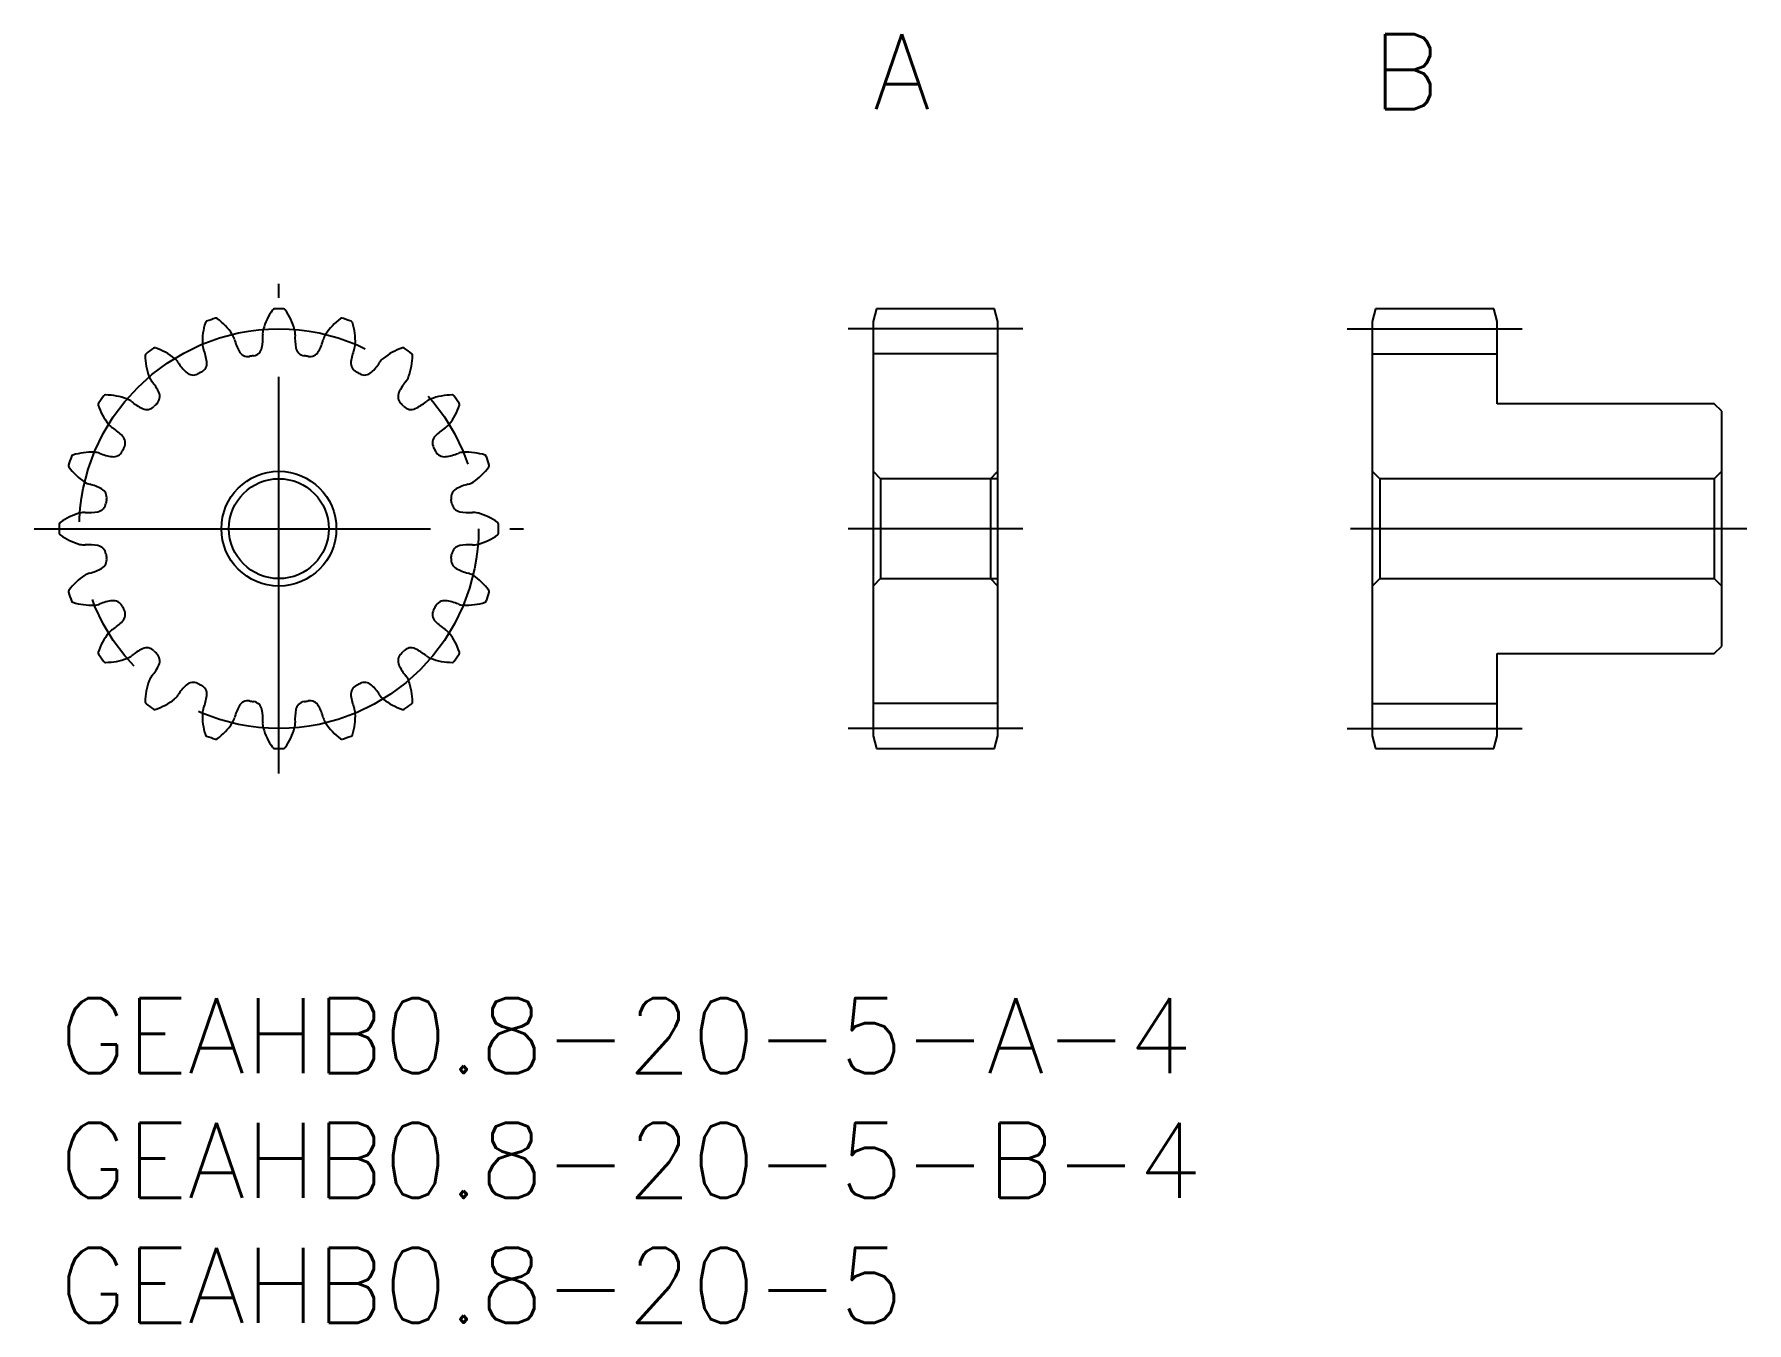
# Model space of a CAD drawing. Extents: x -1 to 67.6, y -13 to 38.6.
import ezdxf

# ---------------------------------------------------------------- set-up
doc = ezdxf.new("R2010")
doc.units = 0
doc.header["$LTSCALE"] = 0.5
doc.linetypes.add('CENTER', pattern=[50.8, 31.75, -6.35, 6.35, -6.35])
for name, color, linetype in [('MSM_CENTER', 1, 'CENTER'), ('MSM_CONTINUOUS', 7, 'CONTINUOUS'), ('MSM_PART_NUMBER', 7, 'CONTINUOUS')]:
    doc.layers.add(name, color=color, linetype=linetype)
doc.styles.get("Standard").update_dxf_attribs({"font": 'txt.shx', "height": 1, "bigfont": 'bigfont.shx'})

# ---------------------------------------------------------------- blocks, each defined once
blk = doc.blocks.new('*U3')
at = {"layer": 'MSM_PART_NUMBER'}
blk.add_text('A', height=3, dxfattribs=at).set_placement((32.6, 35.6))
blk = doc.blocks.new('*U4')
at = {"layer": 'MSM_PART_NUMBER'}
blk.add_text('B', height=3, dxfattribs=at).set_placement((52.6, 35.6))
blk = doc.blocks.new('*U5')
at = {"layer": 'MSM_PART_NUMBER'}
blk.add_text('GEAHB0.8-20-5-A-4', height=3, dxfattribs=at).set_placement((0, -3))
blk = doc.blocks.new('*U6')
at = {"layer": 'MSM_PART_NUMBER'}
blk.add_text('GEAHB0.8-20-5-B-4', height=3, dxfattribs=at).set_placement((0, -8))
blk = doc.blocks.new('*U7')
at = {"layer": 'MSM_PART_NUMBER'}
blk.add_text('GEAHB0.8-20-5', height=3, dxfattribs=at).set_placement((0, -13))

msp = doc.modelspace()

# ---------------------------------------------------------------- linework, layer by layer
at = {"layer": 'MSM_CENTER'}
for p, q in [((8.8, 9), (8.8, 28.6)), ((38.6, 26.8), (31.6, 26.8)), ((51.6, 26.8), (58.6, 26.8)), ((-1, 18.8), (18.6, 18.8)), ((38.6, 18.8), (31.6, 18.8)), ((67.6, 18.8), (51.6, 18.8)), ((38.6, 10.8), (31.6, 10.8)), ((51.6, 10.8), (58.6, 10.8))]:
    msp.add_line(p, q, dxfattribs=at)
msp.add_circle((8.8, 18.8), 8, dxfattribs=at)
at = {"layer": 'MSM_CONTINUOUS'}
for p, q in [((32.734, 27.6), (32.6, 27.1)), ((37.466, 27.6), (32.734, 27.6)), ((37.6, 27.1), (37.466, 27.6)), ((52.734, 27.6), (52.6, 27.1)), ((57.466, 27.6), (52.734, 27.6)), ((57.6, 27.1), (57.466, 27.6)), ((32.6, 27.1), (32.6, 10.5)), ((37.6, 10.5), (37.6, 27.1)), ((52.6, 27.1), (52.6, 10.5)), ((57.6, 23.8), (57.6, 27.1)), ((37.6, 25.8), (32.6, 25.8)), ((52.6, 25.8), (57.6, 25.8)), ((66.3, 23.8), (57.6, 23.8)), ((66.6, 23.5), (66.3, 23.8)), ((66.6, 14.1), (66.6, 23.5)), ((32.6, 21.1), (32.9, 20.8)), ((32.9, 20.8), (32.9, 16.8)), ((37.6, 20.8), (32.9, 20.8)), ((37.3, 20.8), (37.6, 21.1)), ((37.3, 20.8), (37.3, 16.8)), ((52.6, 21.1), (52.9, 20.8)), ((52.9, 20.8), (52.9, 16.8)), ((66.3, 20.8), (52.9, 20.8)), ((66.3, 20.8), (66.6, 21.1)), ((66.3, 20.8), (66.3, 16.8)), ((32.9, 16.8), (32.6, 16.5)), ((32.9, 16.8), (37.6, 16.8)), ((37.6, 16.5), (37.3, 16.8)), ((52.9, 16.8), (52.6, 16.5)), ((52.9, 16.8), (66.3, 16.8)), ((66.6, 16.5), (66.3, 16.8)), ((57.6, 10.5), (57.6, 13.8)), ((57.6, 13.8), (66.3, 13.8)), ((66.3, 13.8), (66.6, 14.1)), ((37.6, 11.8), (32.6, 11.8)), ((52.6, 11.8), (57.6, 11.8)), ((32.6, 10.5), (32.734, 10)), ((37.466, 10), (37.6, 10.5)), ((52.6, 10.5), (52.734, 10)), ((57.466, 10), (57.6, 10.5)), ((32.734, 10), (37.466, 10)), ((52.734, 10), (57.466, 10))]:
    msp.add_line(p, q, dxfattribs=at)
for radius in [2.3, 2]:
    msp.add_circle((8.8, 18.8), radius, dxfattribs=at)
for centre, radius, start, end in [((10.581, 26.107), 2.5, 144.33997, 164.5), ((8.615, 27.518), 0.08, 91.2145, 144.33997), ((8.8, 18.8), 8.8, 88.7855, 91.2145), ((8.985, 27.518), 0.08, 35.66003, 88.7855), ((7.019, 26.107), 2.5, 15.5, 35.66003), ((8.236, 26.3), 2.5, 162.33997, 182.5), ((5.93, 27.034), 0.08, 109.2145, 162.33997), ((8.8, 18.8), 8.8, 106.7855, 109.2145), ((6.282, 27.148), 0.08, 53.66003, 106.7855), ((4.848, 25.199), 2.5, 33.5, 53.66003), ((8.8, 26.601), 0.651, 164.4999, 183.90294), ((8.8, 26.601), 0.651, 356.09706, 15.5001), ((12.752, 25.199), 2.5, 126.33997, 146.5), ((11.318, 27.148), 0.08, 73.21462, 126.33997), ((8.8, 18.8), 8.8, 70.7855, 73.2145), ((11.67, 27.034), 0.08, 17.66003, 70.7855), ((9.364, 26.3), 2.5, 357.5, 17.66003), ((6.389, 26.219), 0.651, 182.4999, 201.90294), ((6.389, 26.219), 0.651, 14.09706, 33.5001), ((8.961, 26.865), 2, 194.09698, 208.77276), ((6.155, 26.421), 2, 349.22724, 3.90302), ((11.445, 26.421), 2, 176.09698, 190.77276), ((8.639, 26.865), 2, 331.22724, 345.90302), ((11.211, 26.219), 0.651, 146.49991, 165.90294), ((11.211, 26.219), 0.651, 338.09706, 357.50009), ((3.526, 25.744), 0.08, 127.2145, 180.33997), ((5.946, 25.759), 2.5, 180.33997, 200.5), ((8.8, 18.8), 8.8, 124.7855, 127.2145), ((3.825, 25.962), 0.08, 71.66003, 124.7855), ((3.064, 23.665), 2.5, 51.5, 71.66003), ((4.215, 25.111), 0.651, 32.09706, 51.5001), ((6.461, 26.52), 2, 212.09698, 226.77276), ((5.517, 25.432), 0.4, 296.3405, 7.22725), ((3.929, 25.23), 2, 7.22724, 21.90302), ((7.558, 26.095), 0.4, 208.77275, 279.6595), ((8.8, 18.8), 7, 98.3405, 99.6595), ((7.727, 26.122), 0.4, 278.3405, 349.22725), ((9.873, 26.122), 0.4, 190.77275, 261.6595), ((8.8, 18.8), 7, 80.3405, 81.6595), ((10.042, 26.095), 0.4, 260.3405, 331.22725), ((12.083, 25.432), 0.4, 172.77274, 243.65948), ((13.671, 25.23), 2, 158.09698, 172.77275), ((11.139, 26.52), 2, 313.22724, 327.90302), ((13.385, 25.111), 0.651, 128.49991, 147.90294), ((14.536, 23.665), 2.5, 108.33997, 128.5), ((13.775, 25.962), 0.08, 55.21462, 108.33997), ((8.8, 18.8), 8.8, 52.7855, 55.2145), ((11.654, 25.759), 2.5, 339.5, 359.66003), ((14.074, 25.744), 0.08, 359.66003, 52.7855), ((4.215, 25.111), 0.651, 200.4999, 219.90294), ((5.365, 25.354), 0.4, 226.77275, 297.6595), ((8.8, 18.8), 7, 116.3405, 117.6595), ((8.8, 18.8), 7, 62.3405, 63.6595), ((12.235, 25.354), 0.4, 242.3405, 313.22725), ((13.385, 25.111), 0.651, 320.09706, 339.5001), ((8.8, 18.8), 8.8, 142.7855, 145.2145), ((1.856, 24.074), 0.08, 89.66003, 142.7855), ((1.841, 21.654), 2.5, 69.5, 89.66003), ((2.181, 23.411), 2, 25.22724, 39.90302), ((3.628, 24.092), 0.4, 314.3405, 25.22725), ((13.972, 24.092), 0.4, 154.77274, 225.6595), ((15.419, 23.411), 2, 140.09698, 154.77275), ((15.759, 21.654), 2.5, 90.33997, 110.5), ((15.744, 24.074), 0.08, 37.21462, 90.33997), ((8.8, 18.8), 8.8, 34.7855, 37.2145), ((1.638, 23.775), 0.08, 145.2145, 198.33997), ((3.935, 24.536), 2.5, 198.33997, 218.5), ((2.489, 23.385), 0.651, 50.09706, 69.5001), ((4.189, 25.419), 2, 230.09698, 244.77276), ((3.508, 23.972), 0.4, 244.77275, 315.6595), ((8.8, 18.8), 7, 134.3405, 135.6595), ((8.8, 18.8), 7, 44.3405, 45.6595), ((14.092, 23.972), 0.4, 224.3405, 295.22725), ((13.411, 25.419), 2, 295.22724, 309.90302), ((15.111, 23.385), 0.651, 110.49991, 129.90294), ((13.665, 24.536), 2.5, 321.5, 341.66003), ((15.962, 23.775), 0.08, 341.66003, 34.7855), ((2.489, 23.385), 0.651, 218.4999, 237.90294), ((1.08, 21.139), 2, 43.22724, 57.90302), ((16.52, 21.139), 2, 122.09698, 136.77275), ((15.111, 23.385), 0.651, 302.09706, 321.50009), ((8.8, 18.8), 7, 152.3405, 153.6595), ((2.246, 22.235), 0.4, 332.3405, 43.22725), ((15.354, 22.235), 0.4, 136.77274, 207.6595), ((8.8, 18.8), 7, 26.3405, 27.6595), ((0.452, 21.318), 0.08, 163.2145, 216.33997), ((8.8, 18.8), 8.8, 160.7855, 163.2145), ((2.401, 22.752), 2.5, 216.33997, 236.5), ((0.566, 21.67), 0.08, 107.66003, 160.7855), ((1.3, 19.364), 2.5, 87.5, 107.66003), ((1.381, 21.211), 0.651, 68.09706, 87.5001), ((2.37, 23.671), 2, 248.09698, 262.77276), ((2.168, 22.083), 0.4, 262.77275, 333.6595), ((15.432, 22.083), 0.4, 206.3405, 277.22725), ((15.23, 23.671), 2, 277.22724, 291.90302), ((16.219, 21.211), 0.651, 92.49991, 111.90294), ((16.3, 19.364), 2.5, 72.33997, 92.5), ((15.199, 22.752), 2.5, 303.5, 323.66003), ((17.034, 21.67), 0.08, 19.21462, 72.33997), ((8.8, 18.8), 8.8, 16.7855, 19.2145), ((17.148, 21.318), 0.08, 323.66003, 16.7855), ((1.381, 21.211), 0.651, 236.4999, 255.90294), ((16.219, 21.211), 0.651, 284.09706, 303.50009), ((0.735, 18.639), 2, 61.22724, 75.90302), ((1.505, 20.042), 0.4, 350.3405, 61.22726), ((8.8, 18.8), 7, 170.3405, 171.6595), ((16.095, 20.042), 0.4, 118.77274, 189.6595), ((8.8, 18.8), 7, 8.3405, 9.6595), ((16.865, 18.639), 2, 104.09698, 118.77275), ((1.493, 17.019), 2.5, 105.5, 125.66003), ((0.999, 18.8), 0.651, 86.09706, 105.5001), ((1.179, 21.445), 2, 266.09698, 280.77275), ((1.478, 19.873), 0.4, 280.77274, 351.6595), ((16.122, 19.873), 0.4, 188.3405, 259.22725), ((16.421, 21.445), 2, 259.22724, 273.90302), ((16.601, 18.8), 0.651, 74.49991, 93.90294), ((16.107, 17.019), 2.5, 54.33997, 74.5), ((8.8, 18.8), 8.8, 178.7855, 181.2145), ((0.082, 18.985), 0.08, 125.66003, 178.7855), ((0.082, 18.615), 0.08, 181.2145, 234.33997), ((1.493, 20.581), 2.5, 234.33997, 254.5), ((16.107, 20.581), 2.5, 285.5, 305.66003), ((17.518, 18.985), 0.08, 1.21462, 54.33997), ((17.518, 18.615), 0.08, 305.66003, 358.7855), ((8.8, 18.8), 8.8, 358.7855, 1.2145), ((0.999, 18.8), 0.651, 254.4999, 273.90294), ((1.179, 16.155), 2, 79.22724, 93.90302), ((1.478, 17.727), 0.4, 8.3405, 79.22726), ((16.122, 17.727), 0.4, 100.77274, 171.6595), ((16.421, 16.155), 2, 86.09698, 100.77275), ((16.601, 18.8), 0.651, 266.09706, 285.50009), ((0.735, 18.961), 2, 284.09698, 298.77275), ((1.505, 17.558), 0.4, 298.77274, 9.6595), ((8.8, 18.8), 7, 188.3405, 189.6595), ((16.095, 17.558), 0.4, 170.3405, 241.22725), ((8.8, 18.8), 7, 350.3405, 351.6595), ((16.865, 18.961), 2, 241.22724, 255.90302), ((2.401, 14.848), 2.5, 123.5, 143.66003), ((1.381, 16.389), 0.651, 104.09706, 123.5001), ((16.219, 16.389), 0.651, 56.49991, 75.90294), ((15.199, 14.848), 2.5, 36.33997, 56.5), ((0.452, 16.282), 0.08, 143.66003, 196.7855), ((8.8, 18.8), 8.8, 196.7855, 199.2145), ((0.566, 15.93), 0.08, 199.2145, 252.33997), ((1.3, 18.236), 2.5, 252.33997, 272.5), ((1.381, 16.389), 0.651, 272.49991, 291.90294), ((2.37, 13.929), 2, 97.22724, 111.90302), ((2.168, 15.517), 0.4, 26.3405, 97.22726), ((15.432, 15.517), 0.4, 82.77274, 153.6595), ((15.23, 13.929), 2, 68.09698, 82.77275), ((16.219, 16.389), 0.651, 248.09706, 267.50009), ((16.3, 18.236), 2.5, 267.5, 287.66003), ((17.034, 15.93), 0.08, 287.66003, 340.7855), ((8.8, 18.8), 8.8, 340.7855, 343.2145), ((17.148, 16.282), 0.08, 343.21462, 36.33997), ((8.8, 18.8), 7, 206.3405, 207.6595), ((2.246, 15.365), 0.4, 316.77274, 27.6595), ((15.354, 15.365), 0.4, 152.3405, 223.22725), ((8.8, 18.8), 7, 332.3405, 333.6595), ((3.935, 13.064), 2.5, 141.5, 161.66003), ((2.489, 14.215), 0.651, 122.09706, 141.50009), ((1.08, 16.461), 2, 302.09698, 316.77275), ((16.52, 16.461), 2, 223.22724, 237.90302), ((15.111, 14.215), 0.651, 38.49991, 57.90294), ((13.665, 13.064), 2.5, 18.33997, 38.5), ((1.638, 13.825), 0.08, 161.66003, 214.7855), ((8.8, 18.8), 8.8, 214.7855, 217.2145), ((4.189, 12.181), 2, 115.22724, 129.90302), ((3.508, 13.628), 0.4, 44.3405, 115.22725), ((8.8, 18.8), 7, 224.3405, 225.6595), ((3.628, 13.508), 0.4, 334.77274, 45.6595), ((13.972, 13.508), 0.4, 134.3405, 205.22725), ((8.8, 18.8), 7, 314.3405, 315.6595), ((14.092, 13.628), 0.4, 64.77274, 135.6595), ((13.411, 12.181), 2, 50.09698, 64.77275), ((8.8, 18.8), 8.8, 322.7855, 325.2145), ((15.962, 13.825), 0.08, 325.21462, 18.33997), ((1.856, 13.526), 0.08, 217.2145, 270.33997), ((1.841, 15.946), 2.5, 270.33997, 290.5), ((2.489, 14.215), 0.651, 290.49991, 309.90294), ((2.181, 14.189), 2, 320.09698, 334.77275), ((15.419, 14.189), 2, 205.22724, 219.90302), ((15.111, 14.215), 0.651, 230.09706, 249.50009), ((15.759, 15.946), 2.5, 249.5, 269.66003), ((15.744, 13.526), 0.08, 269.66003, 322.7855), ((5.946, 11.841), 2.5, 159.5, 179.66003), ((4.215, 12.489), 0.651, 140.09706, 159.50009), ((6.461, 11.08), 2, 133.22724, 147.90302), ((5.365, 12.246), 0.4, 62.3405, 133.22725), ((8.8, 18.8), 7, 242.3405, 243.6595), ((5.517, 12.168), 0.4, 352.77274, 63.6595), ((12.083, 12.168), 0.4, 116.3405, 187.22725), ((8.8, 18.8), 7, 296.3405, 297.6595), ((12.235, 12.246), 0.4, 46.77274, 117.6595), ((11.139, 11.08), 2, 32.09698, 46.77275), ((13.385, 12.489), 0.651, 20.49991, 39.90294), ((11.654, 11.841), 2.5, 0.33997, 20.5), ((3.526, 11.856), 0.08, 179.66003, 232.7855), ((8.8, 18.8), 8.8, 232.7855, 235.2145), ((3.064, 13.935), 2.5, 288.33997, 308.5), ((4.215, 12.489), 0.651, 308.49991, 327.90294), ((3.929, 12.37), 2, 338.09698, 352.77275), ((8.961, 10.735), 2, 151.22724, 165.90302), ((7.558, 11.505), 0.4, 80.3405, 151.22725), ((8.8, 18.8), 7, 260.3405, 261.6595), ((7.727, 11.478), 0.4, 10.77274, 81.6595), ((9.873, 11.478), 0.4, 98.3405, 169.22725), ((8.8, 18.8), 7, 278.3405, 279.6595), ((10.042, 11.505), 0.4, 28.77274, 99.6595), ((8.639, 10.735), 2, 14.09698, 28.77275), ((13.671, 12.37), 2, 187.22724, 201.90302), ((13.385, 12.489), 0.651, 212.09706, 231.50009), ((14.536, 13.935), 2.5, 231.5, 251.66003), ((8.8, 18.8), 8.8, 304.7855, 307.2145), ((14.074, 11.856), 0.08, 307.21462, 0.33997), ((3.825, 11.638), 0.08, 235.2145, 288.33997), ((8.236, 11.3), 2.5, 177.5, 197.66003), ((6.389, 11.381), 0.651, 158.09706, 177.50009), ((4.848, 12.401), 2.5, 306.33997, 326.5), ((6.389, 11.381), 0.651, 326.49991, 345.90294), ((6.155, 11.179), 2, 356.09698, 10.77275), ((8.8, 10.999), 0.651, 176.09706, 195.50009), ((8.8, 10.999), 0.651, 344.49991, 3.90294), ((11.445, 11.179), 2, 169.22724, 183.90302), ((11.211, 11.381), 0.651, 194.09706, 213.50009), ((12.752, 12.401), 2.5, 213.5, 233.66003), ((9.364, 11.3), 2.5, 342.33997, 2.5), ((11.211, 11.381), 0.651, 2.49991, 21.90294), ((13.775, 11.638), 0.08, 251.66003, 304.7855), ((5.93, 10.566), 0.08, 197.66003, 250.7855), ((8.8, 18.8), 8.8, 250.7855, 253.2145), ((6.282, 10.452), 0.08, 253.2145, 306.33997), ((10.581, 11.493), 2.5, 195.5, 215.66003), ((7.019, 11.493), 2.5, 324.33997, 344.5), ((11.318, 10.452), 0.08, 233.66003, 286.7855), ((8.8, 18.8), 8.8, 286.7855, 289.2145), ((11.67, 10.566), 0.08, 289.21462, 342.33997), ((8.615, 10.082), 0.08, 215.66003, 268.7855), ((8.8, 18.8), 8.8, 268.7855, 271.2145), ((8.985, 10.082), 0.08, 271.21462, 324.33997)]:
    msp.add_arc(centre, radius, start, end, dxfattribs=at)

# ---------------------------------------------------------------- block references
for name in ['*U3', '*U4', '*U5', '*U6', '*U7']:
    msp.add_blockref(name, (0, 0), dxfattribs=at)

doc.saveas('drawing.dxf')
